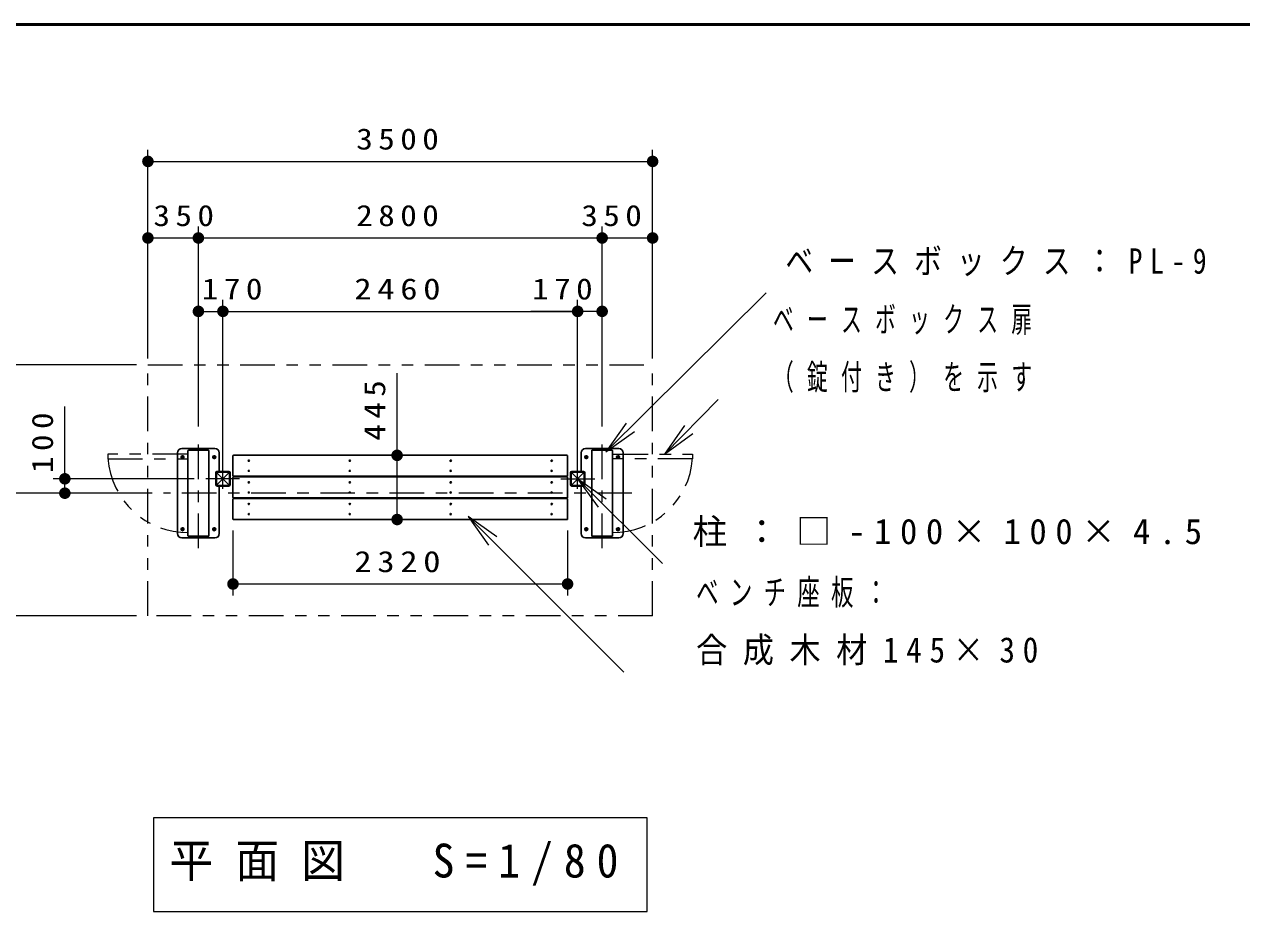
# Model space of a CAD drawing. Units: millimetres on the paper, scale 1:80. Extents: x -385 to 0, y 0 to 267.
# Drawn here: x -274 to -168.4, y 190.1 to 267 of the extents above; entities that cross this region are included whole.
import ezdxf

# ---------------------------------------------------------------- set-up
doc = ezdxf.new("R2010")
doc.units = ezdxf.units.MM
doc.linetypes.add('USER2', pattern=[6, 3, -1, 1, -1])
doc.linetypes.add('USER3', pattern=[8, 3, -1, 1, -1, 1, -1])
doc.layers.add('1_80', color=7, linetype='Continuous', lineweight=25)
doc.layers.add('A3図枠', color=7, linetype='Continuous', lineweight=13)
doc.styles.add('ＭＳ ゴシック', font='')
doc.styles.get('ＭＳ ゴシック').set_extended_font_data('MS Gothic')

# ---------------------------------------------------------------- blocks, each defined once
blk = doc.blocks.new('open_arrow')
at = {"color": 0, "linetype": 'Continuous', "lineweight": -2}
blk.add_lwpolyline([(7.5, 1.25), (0, 0), (7.5, -1.25)], dxfattribs=at)
blk = doc.blocks.new('filled_dot')
at = {"color": 0, "linetype": 'Continuous', "lineweight": -2, "const_width": 1.25}
blk.add_lwpolyline([(-0.625, 0, 1), (0.625, 0, 1)], format="xyb", close=True, dxfattribs=at)

msp = doc.modelspace()

# ---------------------------------------------------------------- linework, layer by layer
at = {"layer": '1_80', "lineweight": 13}
for p, q in [((-263.242, 238.053), (-263.242, 256.124)), ((-219.492, 238.053), (-219.492, 256.124)), ((-263.242, 255.124), (-219.492, 255.124)), ((-258.867, 232.152), (-258.867, 249.492)), ((-223.867, 232.152), (-223.867, 249.492)), ((-263.242, 248.492), (-258.867, 248.492)), ((-258.867, 248.492), (-223.867, 248.492)), ((-223.867, 248.492), (-219.492, 248.492)), ((-258.867, 232.152), (-258.867, 243.133)), ((-256.742, 227.01), (-256.742, 243.133)), ((-225.992, 227.01), (-225.992, 243.133)), ((-223.551, 229.969), (-209.661, 243.739)), ((-258.867, 242.133), (-252.735, 242.133)), ((-256.742, 242.133), (-225.992, 242.133)), ((-223.867, 242.133), (-230.048, 242.133)), ((-264.242, 237.504), (-287.644, 237.504)), ((-241.639, 224.098), (-241.639, 236.782)), ((-218.475, 229.75), (-213.815, 234.509)), ((-270.443, 226.379), (-270.443, 233.904)), ((-259.225, 227.629), (-271.443, 227.629)), ((-225.992, 227.629), (-218.643, 220.3)), ((-262.886, 226.379), (-279.422, 226.379)), ((-262.886, 226.379), (-271.443, 226.379)), ((-235.476, 224.355), (-221.982, 210.88)), ((-255.867, 223.136), (-255.867, 217.512)), ((-226.867, 223.136), (-226.867, 217.512)), ((-226.867, 218.512), (-255.867, 218.512)), ((-264.242, 215.754), (-287.644, 215.754)), ((-262.767, 198.261), (-262.767, 190.127)), ((-219.967, 198.261), (-262.767, 198.261)), ((-219.967, 190.127), (-219.967, 198.261)), ((-262.767, 190.127), (-219.967, 190.127))]:
    msp.add_line(p, q, dxfattribs=at)
at = {"layer": '1_80', "linetype": 'USER3', "lineweight": 13}
for p, q in [((-263.242, 237.504), (-219.492, 237.504)), ((-263.242, 215.754), (-263.242, 237.504)), ((-219.492, 215.754), (-219.492, 237.504)), ((-266.705, 229.761), (-266.705, 229.357)), ((-259.842, 229.761), (-266.705, 229.761)), ((-266.705, 229.357), (-259.842, 229.357)), ((-222.892, 229.761), (-216.03, 229.761)), ((-216.03, 229.357), (-222.892, 229.357)), ((-216.03, 229.761), (-216.03, 229.357)), ((-219.492, 215.754), (-263.242, 215.754))]:
    msp.add_line(p, q, dxfattribs=at)
at = {"layer": '1_80', "color": 4}
for p, q in [((-257.43, 230.254), (-260.305, 230.254)), ((-225.305, 230.254), (-222.43, 230.254)), ((-260.68, 222.879), (-260.68, 229.879)), ((-257.055, 228.254), (-257.055, 229.879)), ((-225.68, 228.254), (-225.68, 229.879)), ((-222.055, 222.879), (-222.055, 229.879)), ((-257.367, 227.117), (-257.367, 228.142)), ((-257.311, 227.117), (-257.311, 228.142)), ((-257.255, 228.254), (-256.23, 228.254)), ((-257.255, 228.198), (-256.23, 228.198)), ((-256.173, 228.142), (-256.173, 227.117)), ((-256.117, 228.142), (-256.117, 227.117)), ((-226.617, 228.142), (-226.617, 227.117)), ((-226.561, 228.142), (-226.561, 227.117)), ((-225.48, 228.254), (-226.505, 228.254)), ((-225.48, 228.198), (-226.505, 228.198)), ((-225.423, 227.117), (-225.423, 228.142)), ((-225.367, 227.117), (-225.367, 228.142)), ((-256.23, 227.061), (-257.255, 227.061)), ((-256.23, 227.004), (-257.255, 227.004)), ((-257.055, 222.879), (-257.055, 227.004)), ((-226.505, 227.061), (-225.48, 227.061)), ((-226.505, 227.004), (-225.48, 227.004)), ((-225.68, 222.879), (-225.68, 227.004)), ((-257.43, 222.504), (-260.305, 222.504)), ((-225.305, 222.504), (-222.43, 222.504))]:
    msp.add_line(p, q, dxfattribs=at)
at = {"layer": '1_80', "color": 20}
for p, q in [((-259.773, 230.061), (-259.773, 222.698)), ((-257.998, 230.098), (-259.736, 230.098)), ((-257.961, 222.698), (-257.961, 230.061)), ((-224.773, 222.698), (-224.773, 230.061)), ((-224.736, 230.098), (-222.998, 230.098)), ((-222.961, 230.061), (-222.961, 222.698)), ((-259.736, 222.661), (-257.998, 222.661)), ((-222.998, 222.661), (-224.736, 222.661))]:
    msp.add_line(p, q, dxfattribs=at)
at = {"layer": '1_80', "linetype": 'USER2', "lineweight": 13}
for p, q in [((-258.867, 221.607), (-258.867, 231.033)), ((-223.867, 221.607), (-223.867, 231.033)), ((-221.296, 226.379), (-261.886, 226.379))]:
    msp.add_line(p, q, dxfattribs=at)
at = {"layer": '1_80', "color": 4, "linetype": 'USER2', "lineweight": 13}
for p, q in [((-260.073, 229.504), (-260.411, 229.504)), ((-260.242, 229.673), (-260.242, 229.336)), ((-257.661, 229.504), (-257.323, 229.504)), ((-257.492, 229.673), (-257.492, 229.336)), ((-225.073, 229.504), (-225.411, 229.504)), ((-225.242, 229.673), (-225.242, 229.336)), ((-222.661, 229.504), (-222.323, 229.504)), ((-222.492, 229.673), (-222.492, 229.336)), ((-257.255, 227.117), (-256.23, 228.142)), ((-256.23, 227.117), (-257.255, 228.142)), ((-256.742, 226.749), (-256.742, 228.443)), ((-225.48, 227.117), (-226.505, 228.142)), ((-226.505, 227.117), (-225.48, 228.142)), ((-225.992, 226.749), (-225.992, 228.443)), ((-255.289, 227.629), (-258.225, 227.629)), ((-227.446, 227.629), (-224.509, 227.629)), ((-260.073, 223.254), (-260.411, 223.254)), ((-260.242, 223.423), (-260.242, 223.086)), ((-257.661, 223.254), (-257.323, 223.254)), ((-257.492, 223.423), (-257.492, 223.086)), ((-225.073, 223.254), (-225.411, 223.254)), ((-225.242, 223.423), (-225.242, 223.086)), ((-222.661, 223.254), (-222.323, 223.254)), ((-222.492, 223.423), (-222.492, 223.086))]:
    msp.add_line(p, q, dxfattribs=at)
at = {"layer": '1_80', "color": 40}
for p, q in [((-255.867, 227.886), (-255.867, 229.623)), ((-226.905, 229.661), (-255.83, 229.661)), ((-226.867, 227.886), (-226.867, 229.623)), ((-255.867, 226.011), (-255.867, 227.748)), ((-226.905, 227.848), (-255.83, 227.848)), ((-226.905, 227.786), (-255.83, 227.786)), ((-226.867, 226.011), (-226.867, 227.748)), ((-255.867, 224.136), (-255.867, 225.873)), ((-226.905, 225.973), (-255.83, 225.973)), ((-226.905, 225.911), (-255.83, 225.911)), ((-226.867, 224.136), (-226.867, 225.873)), ((-226.905, 224.098), (-255.83, 224.098))]:
    msp.add_line(p, q, dxfattribs=at)
at = {"layer": '1_80', "color": 4}
for centre in [(-260.242, 229.504), (-257.492, 229.504), (-225.242, 229.504), (-222.492, 229.504), (-260.242, 223.254), (-257.492, 223.254), (-225.242, 223.254), (-222.492, 223.254)]:
    msp.add_circle(centre, 0.125, dxfattribs=at)
at = {"layer": '1_80'}
for centre in [(-254.492, 229.192), (-245.742, 229.192), (-236.992, 229.192), (-228.242, 229.192), (-254.492, 228.317), (-245.742, 228.317), (-236.992, 228.317), (-228.242, 228.317), (-254.492, 227.317), (-245.742, 227.317), (-236.992, 227.317), (-228.242, 227.317), (-254.492, 226.442), (-245.742, 226.442), (-236.992, 226.442), (-228.242, 226.442), (-254.492, 225.442), (-245.742, 225.442), (-236.992, 225.442), (-228.242, 225.442), (-254.492, 224.567), (-245.742, 224.567), (-236.992, 224.567), (-228.242, 224.567)]:
    msp.add_circle(centre, 0.0563, dxfattribs=at)
at = {"layer": '1_80', "color": 4}
for centre, radius, start, end in [((-260.305, 229.879), 0.375, 90, 180), ((-257.43, 229.879), 0.375, 0, 90), ((-225.305, 229.879), 0.375, 90, 180), ((-222.43, 229.879), 0.375, 0, 90), ((-257.255, 228.142), 0.113, 90, 180), ((-257.255, 228.142), 0.0563, 90, 180), ((-256.23, 228.142), 0.113, 0, 90), ((-256.23, 228.142), 0.0563, 0, 90), ((-226.505, 228.142), 0.113, 90, 180), ((-226.505, 228.142), 0.0563, 90, 180), ((-225.48, 228.142), 0.113, 0, 90), ((-225.48, 228.142), 0.0563, 0, 90), ((-257.255, 227.117), 0.113, 180, 270), ((-257.255, 227.117), 0.0563, 180, 270), ((-256.23, 227.117), 0.0563, 270, 0), ((-256.23, 227.117), 0.113, 270, 0), ((-226.505, 227.117), 0.113, 180, 270), ((-226.505, 227.117), 0.0563, 180, 270), ((-225.48, 227.117), 0.0563, 270, 0), ((-225.48, 227.117), 0.113, 270, 0), ((-260.305, 222.879), 0.375, 180, 270), ((-257.43, 222.879), 0.375, 270, 0), ((-225.305, 222.879), 0.375, 180, 270), ((-222.43, 222.879), 0.375, 270, 0)]:
    msp.add_arc(centre, radius, start, end, dxfattribs=at)
at = {"layer": '1_80', "color": 20}
for centre, start, end in [((-259.736, 230.061), 90, 180), ((-257.998, 230.061), 0, 90), ((-224.736, 230.061), 90, 180), ((-222.998, 230.061), 0, 90), ((-259.736, 222.698), 180, 270), ((-257.998, 222.698), 270, 0), ((-224.736, 222.698), 180, 270), ((-222.998, 222.698), 270, 0)]:
    msp.add_arc(centre, 0.0375, start, end, dxfattribs=at)
at = {"layer": '1_80', "linetype": 'USER3', "lineweight": 13}
for centre, start, end in [((-259.823, 229.873), 183.89696, 270.93459), ((-222.911, 229.873), 269.06541, 356.10304)]:
    msp.add_arc(centre, 6.897, start, end, dxfattribs=at)
at = {"layer": '1_80', "color": 40}
for centre, start, end in [((-255.83, 229.623), 90, 180), ((-226.905, 229.623), 0, 90), ((-255.83, 227.886), 180, 270), ((-255.83, 227.748), 90, 180), ((-226.905, 227.886), 270, 0), ((-226.905, 227.748), 0, 90), ((-255.83, 226.011), 180, 270), ((-255.83, 225.873), 90, 180), ((-226.905, 226.011), 270, 0), ((-226.905, 225.873), 0, 90), ((-255.83, 224.136), 180, 270), ((-226.905, 224.136), 270, 0)]:
    msp.add_arc(centre, 0.0375, start, end, dxfattribs=at)
at = {"layer": 'A3図枠', "lineweight": 50}
msp.add_line((0, 267), (-385, 267), dxfattribs=at)

# ---------------------------------------------------------------- block references
at = {"layer": '1_80', "lineweight": 13, "xscale": 0.4, "yscale": 0.4}
for p in [(-263.242, 255.124), (-263.242, 248.492), (-258.867, 248.492), (-223.867, 248.492), (-258.867, 242.133), (-256.742, 242.133), (-225.992, 242.133), (-255.867, 218.512)]:
    msp.add_blockref('filled_dot', p, dxfattribs=at)
for name, p, rotation in [('filled_dot', (-219.492, 255.124), 180), ('filled_dot', (-258.867, 248.492), 180), ('filled_dot', (-223.867, 248.492), 180), ('filled_dot', (-219.492, 248.492), 180), ('filled_dot', (-256.742, 242.133), 180), ('filled_dot', (-225.992, 242.133), 180), ('filled_dot', (-223.867, 242.133), 180), ('open_arrow', (-223.551, 229.969), 44.8), ('open_arrow', (-218.475, 229.75), 45.6), ('filled_dot', (-241.639, 229.661), 270), ('filled_dot', (-270.443, 227.629), 270), ('open_arrow', (-225.992, 227.629), 315.1), ('filled_dot', (-270.443, 226.379), 90), ('filled_dot', (-241.639, 224.098), 90), ('open_arrow', (-235.476, 224.355), 315), ('filled_dot', (-226.867, 218.512), 180)]:
    msp.add_blockref(name, p, dxfattribs=dict(at, rotation=rotation))

# ---------------------------------------------------------------- texts
at = {"layer": '1_80', "style": 'ＭＳ ゴシック'}
for s, insert, char_height, attachment_point in [('\\T1.33;\\W1.15;3500', (-241.367, 256.124), 1.833, 8), ('\\T1.33;\\W1.15;350', (-259.903, 249.492), 1.833, 8), ('\\T1.33;\\W1.15;2800', (-241.367, 249.492), 1.833, 8), ('\\T1.33;\\W1.15;350', (-222.814, 249.492), 1.833, 8), ('\\T1.55;\\W0.8;ベースボックス：PL-9', (-207.983, 246.389), 2.199, 4), ('\\T1.33;\\W1.15;170', (-255.704, 243.133), 1.833, 8), ('\\T1.33;\\W1.2;2460', (-241.367, 243.133), 1.833, 8), ('\\T1.33;\\W1.15;170', (-227.079, 243.133), 1.833, 8), ('\\T1.64;\\W0.6;ベースボックス扉', (-209.062, 241.309), 2.199, 4), ('\\T1.64;\\W0.6;（錠付き）を示す\u3000\u3000', (-209.062, 236.309), 2.199, 4), ('\\T1.5;柱：□-100×100×4.5', (-216.031, 222.95), 2.199, 4), ('\\T1.33;\\W1.2;2320', (-241.367, 219.512), 1.833, 8), ('\\T1.5;\\W0.65;ベンチ座板：', (-215.725, 217.68), 2.199, 4), ('\\T1.5;\\W0.9;合成木材145×30', (-215.725, 212.68), 2.199, 4), ('\\T1.5;\\W0.95;平面図\u3000S=1/80', (-261.367, 194.194), 2.933, 4)]:
    msp.add_mtext(s, dxfattribs=dict(at, insert=insert, char_height=char_height, attachment_point=attachment_point))
at = {"layer": '1_80', "char_height": 1.833, "attachment_point": 8, "rotation": 90, "style": 'ＭＳ ゴシック'}
for s, insert in [('\\T1.33;\\W1.15;445', (-242.639, 233.782)), ('\\T1.33;\\W1.15;100', (-271.443, 230.987))]:
    msp.add_mtext(s, dxfattribs=dict(at, insert=insert))

doc.saveas('drawing.dxf')
